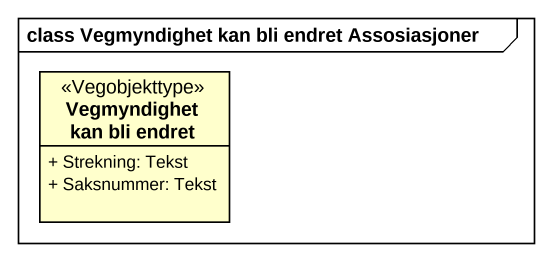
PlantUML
@startuml
mainframe class Vegmyndighet kan bli endret Assosiasjoner
hide circle
hide empty members
skinparam classAttributeIconSize 0
class "Vegmyndighet kan bli endret" as Vegmyndighet_kan_bli_endret <<Vegobjekttype>> {
  + Strekning: Tekst
  + Saksnummer: Tekst
}
@enduml
